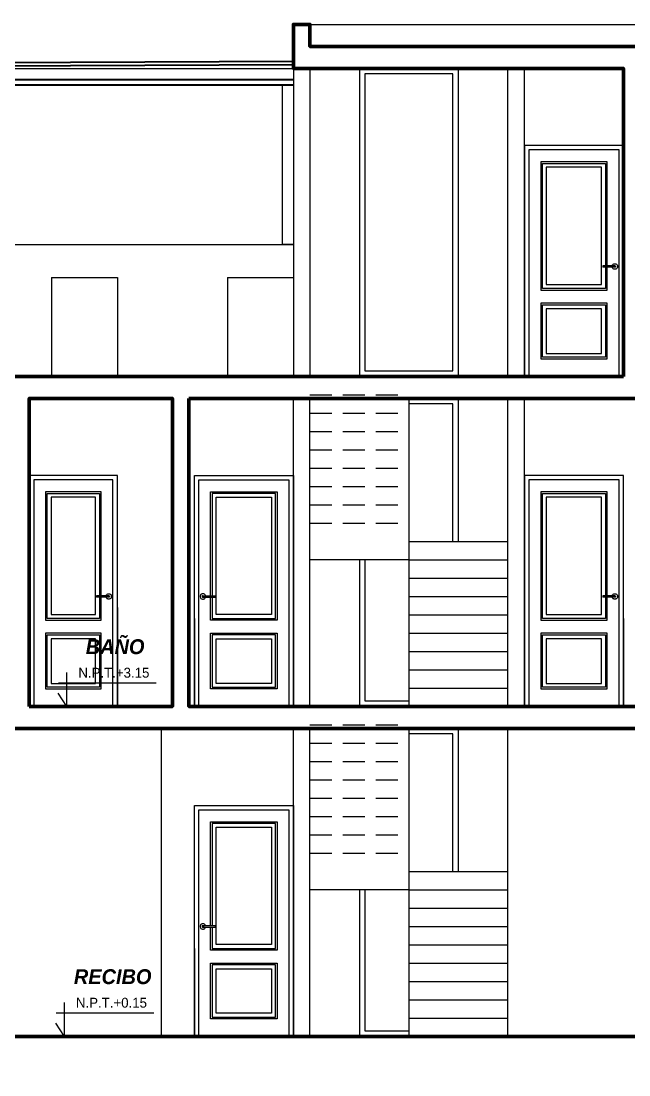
# Model space of a CAD drawing. Header units: millimetres. Extents: x 10610 to 10705, y -16613.7 to -16584.2.
# Drawn here: x 10675.8 to 10681.33, y -16607.34 to -16597.76 of the extents above; entities that cross this region are included whole.
import ezdxf
from ezdxf.enums import TextEntityAlignment as Align

# ---------------------------------------------------------------- set-up
doc = ezdxf.new("R2010")
doc.units = ezdxf.units.MM
doc.linetypes.add('HIDDEN', pattern=[0.375, 0.25, -0.125])
for name, color, linetype, lineweight in [('COTASS', 7, 'Continuous', 5), ('Muro sin techar', 160, 'Continuous', 40), ('Nuevo_Muro_Pluma_Nº__32', 15, 'Continuous', 35), ('p2', 53, 'Continuous', 20)]:
    doc.layers.add(name, color=color, linetype=linetype, lineweight=lineweight)
for name, color, linetype, lineweight, true_color in [('Nuevo_p2_Pluma_Nº__87', 7, 'Continuous', 20, 0x6a6a6a), ('Nuevo_Puertas ARCHICAD_Pluma_Nº__3', 7, 'Continuous', 18, 0xff6600), ('Nuevo_Puertas ARCHICAD_Pluma_Nº__87', 7, 'Continuous', 20, 0x6a6a6a), ('Nuevo_Sanitarios_Pluma_Nº__29', 7, 'Continuous', 35, 0x3dad99), ('Nuevo_Sanitarios_Pluma_Nº__90', 7, 'Continuous', 20, 0x00bfbf), ('Nuevo_Ventanas ARCHICAD_Pluma_Nº__3', 7, 'Continuous', 18, 0xff6600)]:
    doc.layers.add(name, color=color, linetype=linetype, lineweight=lineweight, true_color=true_color)
doc.styles.add('mahico', font='GOTHIC.TTF', dxfattribs={"width": 0.75})
doc.styles.add('stylus', font='stylu.ttf')
doc.styles.add('TEXTO PRINCIPAL', font='swissek.ttf', dxfattribs={"height": 0.15})
doc.dimstyles.new('50 P', dxfattribs={"dimtxt": 0.15, "dimasz": 0.01, "dimexe": 0.065, "dimexo": 0.0625, "dimgap": 0.025, "dimtad": 1, "dimtih": 1, "dimtoh": 1, "dimzin": 0, "dimdsep": 46, "dimtxsty": 'mahico', "dimblk": 'pa cotas', "dimcen": 0.09, "dimdle": 0.3, "dimclrd": 256, "dimclre": 256, "dimclrt": 256, "dimadec": 0, "dimazin": 0, "dimtfac": 1, "dimtofl": 0, "dimtmove": 0, "dimatfit": 3, "dimfxl": 0.15, "dimfxlon": 1, "dimtolj": 1, "dimtzin": 0, "dimlwd": 5, "dimlwe": 5, "dimarcsym": 0})

# ---------------------------------------------------------------- blocks, each defined once
blk = doc.blocks.new('TRJHTRJHR')
at = {"layer": 'p2'}
for q in [(2575.0852, 1629.6906, 0), (2575.0053, 1629.5009, 0)]:
    blk.add_line((2575.0852, 1629.3808, 0), q, dxfattribs=at)
at = {"layer": 'p2', "elevation": 0}
blk.add_lwpolyline([(2575.8967, 1629.5929), (2575.0087, 1629.5929), (2575.0087, 1629.5929)], dxfattribs=at)
blk = doc.blocks.new('pa cotas')
h = blk.add_hatch(color=256)
h.paths.add_polyline_path([(2.38, 3.09), (-3.09, -2.38), (-2.38, -3.09)])
h.paths.add_polyline_path([(3.09, 2.38), (2.38, 3.09), (-2.38, -3.09)])
blk.add_line((-2.38, -3.09), (2.38, 3.09))
blk.add_lwpolyline([(3.09, 2.38), (2.38, 3.09), (-3.09, -2.38), (-2.38, -3.09)], close=True)
blk = doc.blocks.new('*D591')
at = {"lineweight": 5, "transparency": 16777216}
for p, q in [((10671.0566, -16597.7935), (10670.8416, -16597.7935)), ((10670.9066, -16597.8035), (10670.9066, -16597.9647)), ((10670.9066, -16598.3335), (10670.9066, -16598.1723)), ((10671.0566, -16598.3435), (10670.8416, -16598.3435))]:
    blk.add_line(p, q, dxfattribs=at)
at = {"layer": 'Defpoints', "color": 0, "transparency": 16777216}
for p in [(10670.9066, -16597.7935), (10678.2766, -16597.7935), (10671.6265, -16598.3435)]:
    blk.add_point(p, dxfattribs=at)
at = {"lineweight": 5, "transparency": 16777216, "xscale": 0.01, "yscale": 0.01, "zscale": 0.01}
for p, rotation in [((10670.9066, -16597.7935), 90), ((10670.9066, -16598.3435), 270)]:
    blk.add_blockref('pa cotas', p, dxfattribs=dict(at, rotation=rotation))
at = {"transparency": 16777216, "insert": (10670.9066, -16598.0685), "char_height": 0.15, "attachment_point": 5, "style": 'mahico'}
blk.add_mtext('\\A1;0.55', dxfattribs=at)

msp = doc.modelspace()

# ---------------------------------------------------------------- linework, layer by layer
for p, q in [((10678.4266, -16597.7935), (10682.7766, -16597.7935)), ((10681.2766, -16600.1935), (10681.2766, -16600.9935)), ((10679.3266, -16601.1935), (10679.3266, -16603.9935)), ((10679.3266, -16602.4935), (10680.2266, -16602.4935)), ((10679.3266, -16602.6602), (10678.4266, -16602.6602)), ((10679.3266, -16602.6602), (10680.2266, -16602.6602)), ((10679.3266, -16602.8268), (10680.2266, -16602.8268)), ((10679.3266, -16602.9935), (10680.2266, -16602.9935)), ((10676.6766, -16603.0935), (10676.6766, -16603.1935)), ((10676.6766, -16603.1935), (10676.6766, -16603.9935)), ((10677.3766, -16603.1935), (10677.3766, -16603.9935)), ((10679.3266, -16603.1602), (10680.2266, -16603.1602)), ((10681.2766, -16603.1935), (10681.2766, -16603.9935)), ((10679.3266, -16603.3268), (10680.2266, -16603.3268)), ((10679.3266, -16603.4935), (10680.2266, -16603.4935)), ((10679.3266, -16603.6602), (10680.2266, -16603.6602)), ((10679.3266, -16603.8268), (10680.2266, -16603.8268)), ((10679.3266, -16604.1935), (10679.3266, -16606.9935)), ((10679.3266, -16605.4935), (10680.2266, -16605.4935)), ((10679.3266, -16605.6602), (10678.4266, -16605.6602)), ((10679.3266, -16605.6602), (10680.2266, -16605.6602)), ((10679.3266, -16605.8268), (10680.2266, -16605.8268)), ((10679.3266, -16605.9935), (10680.2266, -16605.9935)), ((10679.3266, -16606.1602), (10680.2266, -16606.1602)), ((10677.3766, -16606.1935), (10677.3766, -16606.9935)), ((10679.3266, -16606.3268), (10680.2266, -16606.3268)), ((10679.3266, -16606.4935), (10680.2266, -16606.4935)), ((10679.3266, -16606.6602), (10680.2266, -16606.6602)), ((10679.3266, -16606.8268), (10680.2266, -16606.8268))]:
    msp.add_line(p, q)
at = {"lineweight": 60}
for points in [[(10681.2766, -16600.9935), (10681.2766, -16598.1935), (10678.2766, -16598.1935), (10678.2766, -16597.7935), (10678.4266, -16597.7935), (10678.4266, -16597.9935), (10682.7766, -16597.9935), (10682.7766, -16597.7935), (10682.9266, -16597.7935), (10682.9266, -16598.1935), (10681.4266, -16598.1935), (10681.4266, -16600.9935)], [(10681.4266, -16600.9935), (10682.7766, -16600.9935), (10682.7766, -16598.7935), (10682.9266, -16598.7935), (10682.9266, -16600.9935), (10686.8766, -16600.9935), (10686.8766, -16599.7935), (10687.0266, -16599.7935), (10687.0266, -16601.1935), (10682.9266, -16601.1935), (10682.9266, -16604.1935), (10675.0766, -16604.1935), (10675.0266, -16604.1935), (10671.7266, -16604.1935), (10671.5766, -16604.1935), (10671.5766, -16602.9935)], [(10671.5766, -16599.7935), (10671.7266, -16599.7935), (10671.7266, -16600.9935), (10681.2766, -16600.9935)], [(10666.9084, -16607.3435), (10667.4416, -16607.3435), (10667.4416, -16607.1435), (10674.0266, -16607.1435), (10674.0266, -16606.9935), (10686.5766, -16606.9935), (10686.5766, -16607.1435), (10688.4266, -16607.1435), (10688.4266, -16604.1935), (10688.5766, -16604.1935), (10688.5766, -16607.1435), (10689.1675, -16607.1435)]]:
    msp.add_lwpolyline(points, dxfattribs=at)
for points in [[(10675.8766, -16603.9935), (10675.8766, -16601.1935), (10677.1766, -16601.1935), (10677.1766, -16603.9935)], [(10677.3266, -16601.1935), (10682.7766, -16601.1935), (10682.7766, -16603.9935), (10677.3266, -16603.9935)]]:
    msp.add_lwpolyline(points, close=True, dxfattribs=at)
at = {"layer": 'Muro sin techar', "color": 251, "linetype": 'HIDDEN', "lineweight": 9, "ltscale": 0.8, "true_color": 0x636466}
for p, q in [((10678.4266, -16601.1602), (10679.3266, -16601.1602)), ((10678.4266, -16601.3268), (10679.3266, -16601.3268)), ((10678.4266, -16601.4935), (10679.3266, -16601.4935)), ((10678.4266, -16601.6602), (10679.3266, -16601.6602)), ((10678.4266, -16601.8268), (10679.3266, -16601.8268)), ((10678.4266, -16601.9935), (10679.3266, -16601.9935)), ((10678.4266, -16602.1602), (10679.3266, -16602.1602)), ((10678.4266, -16602.3268), (10679.3266, -16602.3268)), ((10678.4266, -16604.1602), (10679.3266, -16604.1602)), ((10678.4266, -16604.3268), (10679.3266, -16604.3268)), ((10678.4266, -16604.4935), (10679.3266, -16604.4935)), ((10678.4266, -16604.6602), (10679.3266, -16604.6602)), ((10678.4266, -16604.8268), (10679.3266, -16604.8268)), ((10678.4266, -16604.9935), (10679.3266, -16604.9935)), ((10678.4266, -16605.1602), (10679.3266, -16605.1602)), ((10678.4266, -16605.3268), (10679.3266, -16605.3268))]:
    msp.add_line(p, q, dxfattribs=at)
at = {"layer": 'Nuevo_Muro_Pluma_Nº__32', "color": 15, "linetype": 'Continuous', "lineweight": 35}
for p, q in [((10678.2766, -16598.1295), (10671.5765, -16598.1638)), ((10678.2766, -16598.1595), (10671.5766, -16598.1938))]:
    msp.add_line(p, q, dxfattribs=at)
at = {"layer": 'Nuevo_p2_Pluma_Nº__87', "color": 251, "linetype": 'Continuous', "lineweight": 20, "true_color": 0x6a6a6a}
for p, q in [((10678.2766, -16598.1935), (10678.2766, -16600.9935)), ((10678.4266, -16598.1935), (10678.4266, -16600.9935)), ((10680.2266, -16600.9935), (10680.2266, -16598.1935)), ((10680.3766, -16600.9935), (10680.3766, -16598.1935)), ((10671.7266, -16599.7935), (10678.2766, -16599.7935)), ((10676.0766, -16600.0935), (10676.0766, -16600.9935)), ((10676.0766, -16600.0935), (10676.6766, -16600.0935)), ((10676.6766, -16600.0935), (10676.6766, -16600.9935)), ((10677.6766, -16600.0935), (10677.6766, -16600.9935)), ((10677.6766, -16600.0935), (10678.2766, -16600.0935)), ((10678.2766, -16603.9935), (10678.2766, -16601.1935)), ((10678.4266, -16603.9935), (10678.4266, -16601.1935)), ((10680.2266, -16603.9935), (10680.2266, -16601.1935)), ((10680.3766, -16603.9935), (10680.3766, -16601.1935)), ((10677.0766, -16606.9935), (10677.0766, -16604.1935)), ((10678.2766, -16606.9935), (10678.2766, -16604.1935)), ((10678.4266, -16606.9935), (10678.4266, -16604.1935)), ((10680.2266, -16606.9935), (10680.2266, -16604.1935))]:
    msp.add_line(p, q, dxfattribs=at)
at = {"layer": 'Nuevo_Puertas ARCHICAD_Pluma_Nº__3', "color": 30, "linetype": 'Continuous', "lineweight": 18, "true_color": 0xff6600}
for p, q in [((10680.4166, -16598.9335), (10680.4166, -16600.9935)), ((10681.2366, -16598.9335), (10680.4166, -16598.9335)), ((10681.2366, -16600.9935), (10681.2366, -16598.9335)), ((10681.1286, -16599.0415), (10680.5246, -16599.0415)), ((10680.5246, -16599.0415), (10680.5246, -16600.2085)), ((10680.5396, -16600.1935), (10680.5396, -16599.0565)), ((10680.5396, -16599.0565), (10681.1136, -16599.0565)), ((10681.1136, -16599.0565), (10681.1136, -16599.9865)), ((10681.1286, -16599.9865), (10681.1286, -16599.0415)), ((10681.0786, -16599.0915), (10680.5746, -16599.0915)), ((10680.5746, -16599.0915), (10680.5746, -16600.1585)), ((10681.0786, -16600.1585), (10681.0786, -16599.0915)), ((10681.1796, -16599.9865), (10681.0886, -16599.9865)), ((10681.0886, -16599.9877), (10681.0886, -16599.9886)), ((10681.0886, -16599.9886), (10681.0886, -16599.9896)), ((10681.0886, -16599.9896), (10681.0886, -16599.9908)), ((10681.0886, -16599.9908), (10681.0886, -16599.9921)), ((10681.0886, -16599.9921), (10681.0886, -16599.9935)), ((10681.0886, -16599.9935), (10681.0886, -16599.9949)), ((10681.0886, -16599.9949), (10681.0886, -16599.9962)), ((10681.0886, -16599.9962), (10681.0886, -16599.9974)), ((10681.0886, -16599.9974), (10681.0886, -16599.9985)), ((10681.0886, -16599.9985), (10681.0886, -16599.9993)), ((10681.1796, -16600.0005), (10681.0886, -16600.0005)), ((10681.1136, -16600.0005), (10681.1136, -16600.1935)), ((10681.1286, -16600.2085), (10681.1286, -16600.0005)), ((10681.1747, -16599.9865), (10681.1755, -16599.9839)), ((10681.1755, -16600.0031), (10681.1747, -16600.0005)), ((10681.1755, -16599.9839), (10681.1778, -16599.9796)), ((10681.1778, -16600.0074), (10681.1755, -16600.0031)), ((10681.1778, -16599.9796), (10681.1809, -16599.9758)), ((10681.1809, -16600.0112), (10681.1778, -16600.0074)), ((10681.1891, -16599.9865), (10681.1796, -16599.9865)), ((10681.1891, -16600.0005), (10681.1796, -16600.0005)), ((10681.1809, -16599.9758), (10681.1847, -16599.9727)), ((10681.1847, -16600.0143), (10681.1809, -16600.0112)), ((10681.1847, -16599.9727), (10681.189, -16599.9704)), ((10681.189, -16600.0166), (10681.1847, -16600.0143)), ((10681.189, -16599.9704), (10681.1937, -16599.969)), ((10681.1937, -16600.018), (10681.189, -16600.0166)), ((10681.1961, -16599.9865), (10681.1891, -16599.9865)), ((10681.1961, -16600.0005), (10681.1891, -16600.0005)), ((10681.1911, -16599.9877), (10681.1917, -16599.9886)), ((10681.1917, -16599.9985), (10681.1911, -16599.9993)), ((10681.1917, -16599.9886), (10681.1921, -16599.9896)), ((10681.1921, -16599.9974), (10681.1917, -16599.9985)), ((10681.1921, -16599.9896), (10681.1925, -16599.9908)), ((10681.1925, -16599.9962), (10681.1921, -16599.9974)), ((10681.1925, -16599.9908), (10681.1927, -16599.9921)), ((10681.1927, -16599.9949), (10681.1925, -16599.9962)), ((10681.1927, -16599.9921), (10681.1927, -16599.9935)), ((10681.1927, -16599.9935), (10681.1927, -16599.9949)), ((10681.1937, -16599.969), (10681.1986, -16599.9685)), ((10681.1986, -16600.0185), (10681.1937, -16600.018)), ((10681.1986, -16599.9865), (10681.1961, -16599.9865)), ((10681.1986, -16600.0005), (10681.1961, -16600.0005)), ((10681.1986, -16599.9685), (10681.2035, -16599.969)), ((10681.1986, -16599.9865), (10681.2, -16599.9866)), ((10681.2, -16600.0004), (10681.1986, -16600.0005)), ((10681.2035, -16600.018), (10681.1986, -16600.0185)), ((10681.1996, -16599.9877), (10681.2005, -16599.9886)), ((10681.2005, -16599.9985), (10681.1996, -16599.9993)), ((10681.2, -16599.9866), (10681.2013, -16599.987)), ((10681.2013, -16600), (10681.2, -16600.0004)), ((10681.2005, -16599.9886), (10681.2013, -16599.9896)), ((10681.2013, -16599.9974), (10681.2005, -16599.9985)), ((10681.2013, -16599.987), (10681.2025, -16599.9877)), ((10681.2013, -16599.9896), (10681.2019, -16599.9908)), ((10681.2019, -16599.9962), (10681.2013, -16599.9974)), ((10681.2025, -16599.9993), (10681.2013, -16600)), ((10681.2019, -16599.9908), (10681.2022, -16599.9921)), ((10681.2022, -16599.9949), (10681.2019, -16599.9962)), ((10681.2022, -16599.9921), (10681.2023, -16599.9935)), ((10681.2023, -16599.9935), (10681.2022, -16599.9949)), ((10681.2025, -16599.9877), (10681.2036, -16599.9886)), ((10681.2036, -16599.9985), (10681.2025, -16599.9993)), ((10681.2035, -16599.969), (10681.2082, -16599.9704)), ((10681.2082, -16600.0166), (10681.2035, -16600.018)), ((10681.2036, -16599.9886), (10681.2044, -16599.9896)), ((10681.2044, -16599.9974), (10681.2036, -16599.9985)), ((10681.2044, -16599.9896), (10681.2051, -16599.9908)), ((10681.2051, -16599.9962), (10681.2044, -16599.9974)), ((10681.2051, -16599.9908), (10681.2055, -16599.9921)), ((10681.2055, -16599.9949), (10681.2051, -16599.9962)), ((10681.2055, -16599.9921), (10681.2056, -16599.9935)), ((10681.2056, -16599.9935), (10681.2055, -16599.9949)), ((10681.2082, -16599.9704), (10681.2125, -16599.9727)), ((10681.2125, -16600.0143), (10681.2082, -16600.0166)), ((10681.2125, -16599.9727), (10681.2163, -16599.9758)), ((10681.2163, -16600.0112), (10681.2125, -16600.0143)), ((10681.2163, -16599.9758), (10681.2194, -16599.9796)), ((10681.2194, -16600.0074), (10681.2163, -16600.0112)), ((10681.2194, -16599.9796), (10681.2217, -16599.9839)), ((10681.2217, -16600.0031), (10681.2194, -16600.0074)), ((10681.2217, -16599.9839), (10681.2231, -16599.9886)), ((10681.2231, -16599.9984), (10681.2217, -16600.0031)), ((10681.2231, -16599.9886), (10681.2236, -16599.9935)), ((10681.2236, -16599.9935), (10681.2231, -16599.9984)), ((10680.5246, -16600.2085), (10681.1286, -16600.2085)), ((10681.1136, -16600.1935), (10680.5396, -16600.1935)), ((10680.5746, -16600.1585), (10681.0786, -16600.1585)), ((10681.1286, -16600.3285), (10680.5246, -16600.3285)), ((10680.5246, -16600.3285), (10680.5246, -16600.8335)), ((10680.5396, -16600.8185), (10680.5396, -16600.3435)), ((10680.5396, -16600.3435), (10681.1136, -16600.3435)), ((10681.0786, -16600.3785), (10680.5746, -16600.3785)), ((10680.5746, -16600.3785), (10680.5746, -16600.7835)), ((10681.0786, -16600.7835), (10681.0786, -16600.3785)), ((10681.1136, -16600.3435), (10681.1136, -16600.8185)), ((10681.1286, -16600.8335), (10681.1286, -16600.3285)), ((10680.5746, -16600.7835), (10681.0786, -16600.7835)), ((10680.5246, -16600.8335), (10681.1286, -16600.8335)), ((10681.1136, -16600.8185), (10680.5396, -16600.8185)), ((10675.9166, -16601.9335), (10675.9166, -16603.9935)), ((10676.6366, -16601.9335), (10675.9166, -16601.9335)), ((10676.6366, -16603.9935), (10676.6366, -16601.9335)), ((10677.4166, -16603.9935), (10677.4166, -16601.9335)), ((10677.4166, -16601.9335), (10678.2366, -16601.9335)), ((10678.2366, -16601.9335), (10678.2366, -16603.9935)), ((10680.4166, -16601.9335), (10680.4166, -16603.9935)), ((10681.2366, -16601.9335), (10680.4166, -16601.9335)), ((10681.2366, -16603.9935), (10681.2366, -16601.9335)), ((10676.5286, -16602.0415), (10676.0246, -16602.0415)), ((10676.0246, -16602.0415), (10676.0246, -16603.2085)), ((10676.5286, -16602.9865), (10676.5286, -16602.0415)), ((10677.5246, -16602.9865), (10677.5246, -16602.0415)), ((10677.5246, -16602.0415), (10678.1286, -16602.0415)), ((10678.1286, -16602.0415), (10678.1286, -16603.2085)), ((10681.1286, -16602.0415), (10680.5246, -16602.0415)), ((10680.5246, -16602.0415), (10680.5246, -16603.2085)), ((10681.1286, -16602.9865), (10681.1286, -16602.0415)), ((10676.0396, -16603.1935), (10676.0396, -16602.0565)), ((10676.0396, -16602.0565), (10676.5136, -16602.0565)), ((10676.4786, -16602.0915), (10676.0746, -16602.0915)), ((10676.0746, -16602.0915), (10676.0746, -16603.1585)), ((10676.4786, -16603.1585), (10676.4786, -16602.0915)), ((10676.5136, -16602.0565), (10676.5136, -16602.9865)), ((10678.1136, -16602.0565), (10677.5396, -16602.0565)), ((10677.5396, -16602.0565), (10677.5396, -16602.9865)), ((10677.5746, -16603.1585), (10677.5746, -16602.0915)), ((10677.5746, -16602.0915), (10678.0786, -16602.0915)), ((10678.0786, -16602.0915), (10678.0786, -16603.1585)), ((10678.1136, -16603.1935), (10678.1136, -16602.0565)), ((10680.5396, -16603.1935), (10680.5396, -16602.0565)), ((10680.5396, -16602.0565), (10681.1136, -16602.0565)), ((10681.0786, -16602.0915), (10680.5746, -16602.0915)), ((10680.5746, -16602.0915), (10680.5746, -16603.1585)), ((10681.0786, -16603.1585), (10681.0786, -16602.0915)), ((10681.1136, -16602.0565), (10681.1136, -16602.9865)), ((10676.5796, -16602.9865), (10676.4886, -16602.9865)), ((10676.4886, -16602.9877), (10676.4886, -16602.9886)), ((10676.4886, -16602.9886), (10676.4886, -16602.9896)), ((10676.4886, -16602.9896), (10676.4886, -16602.9908)), ((10676.4886, -16602.9908), (10676.4886, -16602.9921)), ((10676.4886, -16602.9921), (10676.4886, -16602.9935)), ((10676.4886, -16602.9935), (10676.4886, -16602.9949)), ((10676.4886, -16602.9949), (10676.4886, -16602.9962)), ((10676.4886, -16602.9962), (10676.4886, -16602.9974)), ((10676.4886, -16602.9974), (10676.4886, -16602.9985)), ((10676.4886, -16602.9985), (10676.4886, -16602.9993)), ((10676.5796, -16603.0005), (10676.4886, -16603.0005)), ((10676.5136, -16603.0005), (10676.5136, -16603.1935)), ((10676.5286, -16603.2085), (10676.5286, -16603.0005)), ((10676.5747, -16602.9865), (10676.5755, -16602.9839)), ((10676.5755, -16603.0031), (10676.5747, -16603.0005)), ((10676.5755, -16602.9839), (10676.5778, -16602.9796)), ((10676.5778, -16603.0074), (10676.5755, -16603.0031)), ((10676.5778, -16602.9796), (10676.5809, -16602.9758)), ((10676.5891, -16602.9865), (10676.5796, -16602.9865)), ((10676.5891, -16603.0005), (10676.5796, -16603.0005)), ((10676.5809, -16602.9758), (10676.5847, -16602.9727)), ((10676.5847, -16602.9727), (10676.589, -16602.9704)), ((10676.589, -16602.9704), (10676.5937, -16602.969)), ((10676.5961, -16602.9865), (10676.5891, -16602.9865)), ((10676.5961, -16603.0005), (10676.5891, -16603.0005)), ((10676.5911, -16602.9877), (10676.5917, -16602.9886)), ((10676.5917, -16602.9985), (10676.5911, -16602.9993)), ((10676.5917, -16602.9886), (10676.5921, -16602.9896)), ((10676.5921, -16602.9974), (10676.5917, -16602.9985)), ((10676.5921, -16602.9896), (10676.5925, -16602.9908)), ((10676.5925, -16602.9962), (10676.5921, -16602.9974)), ((10676.5925, -16602.9908), (10676.5927, -16602.9921)), ((10676.5927, -16602.9949), (10676.5925, -16602.9962)), ((10676.5927, -16602.9921), (10676.5927, -16602.9935)), ((10676.5927, -16602.9935), (10676.5927, -16602.9949)), ((10676.5937, -16602.969), (10676.5986, -16602.9685)), ((10676.5986, -16602.9865), (10676.5961, -16602.9865)), ((10676.5986, -16603.0005), (10676.5961, -16603.0005)), ((10676.5986, -16602.9685), (10676.6035, -16602.969)), ((10676.5986, -16602.9865), (10676.6, -16602.9866)), ((10676.6, -16603.0004), (10676.5986, -16603.0005)), ((10676.5996, -16602.9877), (10676.6005, -16602.9886)), ((10676.6005, -16602.9985), (10676.5996, -16602.9993)), ((10676.6, -16602.9866), (10676.6013, -16602.987)), ((10676.6013, -16603), (10676.6, -16603.0004)), ((10676.6005, -16602.9886), (10676.6013, -16602.9896)), ((10676.6013, -16602.9974), (10676.6005, -16602.9985)), ((10676.6013, -16602.987), (10676.6025, -16602.9877)), ((10676.6013, -16602.9896), (10676.6019, -16602.9908)), ((10676.6019, -16602.9962), (10676.6013, -16602.9974)), ((10676.6025, -16602.9993), (10676.6013, -16603)), ((10676.6019, -16602.9908), (10676.6022, -16602.9921)), ((10676.6022, -16602.9949), (10676.6019, -16602.9962)), ((10676.6022, -16602.9921), (10676.6023, -16602.9935)), ((10676.6023, -16602.9935), (10676.6022, -16602.9949)), ((10676.6025, -16602.9877), (10676.6036, -16602.9886)), ((10676.6036, -16602.9985), (10676.6025, -16602.9993)), ((10676.6035, -16602.969), (10676.6082, -16602.9704)), ((10676.6036, -16602.9886), (10676.6044, -16602.9896)), ((10676.6044, -16602.9974), (10676.6036, -16602.9985)), ((10676.6044, -16602.9896), (10676.6051, -16602.9908)), ((10676.6051, -16602.9962), (10676.6044, -16602.9974)), ((10676.6051, -16602.9908), (10676.6055, -16602.9921)), ((10676.6055, -16602.9949), (10676.6051, -16602.9962)), ((10676.6055, -16602.9921), (10676.6056, -16602.9935)), ((10676.6056, -16602.9935), (10676.6055, -16602.9949)), ((10676.6082, -16602.9704), (10676.6125, -16602.9727)), ((10676.6125, -16602.9727), (10676.6163, -16602.9758)), ((10676.6163, -16602.9758), (10676.6194, -16602.9796)), ((10676.6194, -16602.9796), (10676.6217, -16602.9839)), ((10676.6217, -16603.0031), (10676.6194, -16603.0074)), ((10676.6217, -16602.9839), (10676.6231, -16602.9886)), ((10676.6231, -16602.9984), (10676.6217, -16603.0031)), ((10676.6231, -16602.9886), (10676.6236, -16602.9935)), ((10676.6236, -16602.9935), (10676.6231, -16602.9984)), ((10677.4301, -16602.9886), (10677.4296, -16602.9935)), ((10677.4296, -16602.9935), (10677.4301, -16602.9984)), ((10677.4315, -16602.9839), (10677.4301, -16602.9886)), ((10677.4301, -16602.9984), (10677.4315, -16603.0031)), ((10677.4338, -16602.9796), (10677.4315, -16602.9839)), ((10677.4315, -16603.0031), (10677.4338, -16603.0074)), ((10677.4369, -16602.9758), (10677.4338, -16602.9796)), ((10677.4407, -16602.9727), (10677.4369, -16602.9758)), ((10677.445, -16602.9704), (10677.4407, -16602.9727)), ((10677.4497, -16602.969), (10677.445, -16602.9704)), ((10677.4478, -16602.9921), (10677.4476, -16602.9935)), ((10677.4476, -16602.9935), (10677.4478, -16602.9949)), ((10677.4481, -16602.9908), (10677.4478, -16602.9921)), ((10677.4478, -16602.9949), (10677.4481, -16602.9962)), ((10677.4488, -16602.9896), (10677.4481, -16602.9908)), ((10677.4481, -16602.9962), (10677.4488, -16602.9974)), ((10677.4497, -16602.9886), (10677.4488, -16602.9896)), ((10677.4488, -16602.9974), (10677.4497, -16602.9985)), ((10677.4546, -16602.9685), (10677.4497, -16602.969)), ((10677.4507, -16602.9877), (10677.4497, -16602.9886)), ((10677.4497, -16602.9985), (10677.4507, -16602.9993)), ((10677.4519, -16602.987), (10677.4507, -16602.9877)), ((10677.4507, -16602.9993), (10677.4519, -16603)), ((10677.451, -16602.9921), (10677.4509, -16602.9935)), ((10677.4509, -16602.9935), (10677.451, -16602.9949)), ((10677.4514, -16602.9908), (10677.451, -16602.9921)), ((10677.451, -16602.9949), (10677.4514, -16602.9962)), ((10677.4519, -16602.9896), (10677.4514, -16602.9908)), ((10677.4514, -16602.9962), (10677.4519, -16602.9974)), ((10677.4533, -16602.9866), (10677.4519, -16602.987)), ((10677.4527, -16602.9886), (10677.4519, -16602.9896)), ((10677.4519, -16602.9974), (10677.4527, -16602.9985)), ((10677.4519, -16603), (10677.4533, -16603.0004)), ((10677.4537, -16602.9877), (10677.4527, -16602.9886)), ((10677.4527, -16602.9985), (10677.4537, -16602.9993)), ((10677.4546, -16602.9865), (10677.4533, -16602.9866)), ((10677.4533, -16603.0004), (10677.4546, -16603.0005)), ((10677.4595, -16602.969), (10677.4546, -16602.9685)), ((10677.4546, -16602.9865), (10677.4572, -16602.9865)), ((10677.4546, -16603.0005), (10677.4572, -16603.0005)), ((10677.4572, -16602.9865), (10677.4641, -16602.9865)), ((10677.4572, -16603.0005), (10677.4641, -16603.0005)), ((10677.4642, -16602.9704), (10677.4595, -16602.969)), ((10677.4606, -16602.9921), (10677.4605, -16602.9935)), ((10677.4605, -16602.9935), (10677.4606, -16602.9949)), ((10677.4608, -16602.9908), (10677.4606, -16602.9921)), ((10677.4606, -16602.9949), (10677.4608, -16602.9962)), ((10677.4611, -16602.9896), (10677.4608, -16602.9908)), ((10677.4608, -16602.9962), (10677.4611, -16602.9974)), ((10677.4616, -16602.9886), (10677.4611, -16602.9896)), ((10677.4611, -16602.9974), (10677.4616, -16602.9985)), ((10677.4621, -16602.9877), (10677.4616, -16602.9886)), ((10677.4616, -16602.9985), (10677.4621, -16602.9993)), ((10677.4641, -16602.9865), (10677.4736, -16602.9865)), ((10677.4641, -16603.0005), (10677.4736, -16603.0005)), ((10677.4685, -16602.9727), (10677.4642, -16602.9704)), ((10677.4723, -16602.9758), (10677.4685, -16602.9727)), ((10677.4754, -16602.9796), (10677.4723, -16602.9758)), ((10677.4736, -16602.9865), (10677.5646, -16602.9865)), ((10677.4736, -16603.0005), (10677.5646, -16603.0005)), ((10677.4777, -16602.9839), (10677.4754, -16602.9796)), ((10677.4754, -16603.0074), (10677.4777, -16603.0031)), ((10677.4785, -16602.9865), (10677.4777, -16602.9839)), ((10677.4777, -16603.0031), (10677.4785, -16603.0005)), ((10677.5246, -16603.2085), (10677.5246, -16603.0005)), ((10677.5396, -16603.0005), (10677.5396, -16603.1935)), ((10677.5646, -16602.9877), (10677.5646, -16602.9886)), ((10677.5646, -16602.9886), (10677.5646, -16602.9896)), ((10677.5646, -16602.9896), (10677.5646, -16602.9908)), ((10677.5646, -16602.9908), (10677.5646, -16602.9921)), ((10677.5646, -16602.9921), (10677.5646, -16602.9935)), ((10677.5646, -16602.9935), (10677.5646, -16602.9949)), ((10677.5646, -16602.9949), (10677.5646, -16602.9962)), ((10677.5646, -16602.9962), (10677.5646, -16602.9974)), ((10677.5646, -16602.9974), (10677.5646, -16602.9985)), ((10677.5646, -16602.9985), (10677.5646, -16602.9993)), ((10681.1796, -16602.9865), (10681.0886, -16602.9865)), ((10681.0886, -16602.9877), (10681.0886, -16602.9886)), ((10681.0886, -16602.9886), (10681.0886, -16602.9896)), ((10681.0886, -16602.9896), (10681.0886, -16602.9908)), ((10681.0886, -16602.9908), (10681.0886, -16602.9921)), ((10681.0886, -16602.9921), (10681.0886, -16602.9935)), ((10681.0886, -16602.9935), (10681.0886, -16602.9949)), ((10681.0886, -16602.9949), (10681.0886, -16602.9962)), ((10681.0886, -16602.9962), (10681.0886, -16602.9974)), ((10681.0886, -16602.9974), (10681.0886, -16602.9985)), ((10681.0886, -16602.9985), (10681.0886, -16602.9993)), ((10681.1796, -16603.0005), (10681.0886, -16603.0005)), ((10681.1136, -16603.0005), (10681.1136, -16603.1935)), ((10681.1286, -16603.2085), (10681.1286, -16603.0005)), ((10681.1747, -16602.9865), (10681.1755, -16602.9839)), ((10681.1755, -16603.0031), (10681.1747, -16603.0005)), ((10681.1755, -16602.9839), (10681.1778, -16602.9796)), ((10681.1778, -16603.0074), (10681.1755, -16603.0031)), ((10681.1778, -16602.9796), (10681.1809, -16602.9758)), ((10681.1891, -16602.9865), (10681.1796, -16602.9865)), ((10681.1891, -16603.0005), (10681.1796, -16603.0005)), ((10681.1809, -16602.9758), (10681.1847, -16602.9727)), ((10681.1847, -16602.9727), (10681.189, -16602.9704)), ((10681.189, -16602.9704), (10681.1937, -16602.969)), ((10681.1961, -16602.9865), (10681.1891, -16602.9865)), ((10681.1961, -16603.0005), (10681.1891, -16603.0005)), ((10681.1911, -16602.9877), (10681.1917, -16602.9886)), ((10681.1917, -16602.9985), (10681.1911, -16602.9993)), ((10681.1917, -16602.9886), (10681.1921, -16602.9896)), ((10681.1921, -16602.9974), (10681.1917, -16602.9985)), ((10681.1921, -16602.9896), (10681.1925, -16602.9908)), ((10681.1925, -16602.9962), (10681.1921, -16602.9974)), ((10681.1925, -16602.9908), (10681.1927, -16602.9921)), ((10681.1927, -16602.9949), (10681.1925, -16602.9962)), ((10681.1927, -16602.9921), (10681.1927, -16602.9935)), ((10681.1927, -16602.9935), (10681.1927, -16602.9949)), ((10681.1937, -16602.969), (10681.1986, -16602.9685)), ((10681.1986, -16602.9865), (10681.1961, -16602.9865)), ((10681.1986, -16603.0005), (10681.1961, -16603.0005)), ((10681.1986, -16602.9685), (10681.2035, -16602.969)), ((10681.1986, -16602.9865), (10681.2, -16602.9866)), ((10681.2, -16603.0004), (10681.1986, -16603.0005)), ((10681.1996, -16602.9877), (10681.2005, -16602.9886)), ((10681.2005, -16602.9985), (10681.1996, -16602.9993)), ((10681.2, -16602.9866), (10681.2013, -16602.987)), ((10681.2013, -16603), (10681.2, -16603.0004)), ((10681.2005, -16602.9886), (10681.2013, -16602.9896)), ((10681.2013, -16602.9974), (10681.2005, -16602.9985)), ((10681.2013, -16602.987), (10681.2025, -16602.9877)), ((10681.2013, -16602.9896), (10681.2019, -16602.9908)), ((10681.2019, -16602.9962), (10681.2013, -16602.9974)), ((10681.2025, -16602.9993), (10681.2013, -16603)), ((10681.2019, -16602.9908), (10681.2022, -16602.9921)), ((10681.2022, -16602.9949), (10681.2019, -16602.9962)), ((10681.2022, -16602.9921), (10681.2023, -16602.9935)), ((10681.2023, -16602.9935), (10681.2022, -16602.9949)), ((10681.2025, -16602.9877), (10681.2036, -16602.9886)), ((10681.2036, -16602.9985), (10681.2025, -16602.9993)), ((10681.2035, -16602.969), (10681.2082, -16602.9704)), ((10681.2036, -16602.9886), (10681.2044, -16602.9896)), ((10681.2044, -16602.9974), (10681.2036, -16602.9985)), ((10681.2044, -16602.9896), (10681.2051, -16602.9908)), ((10681.2051, -16602.9962), (10681.2044, -16602.9974)), ((10681.2051, -16602.9908), (10681.2055, -16602.9921)), ((10681.2055, -16602.9949), (10681.2051, -16602.9962)), ((10681.2055, -16602.9921), (10681.2056, -16602.9935)), ((10681.2056, -16602.9935), (10681.2055, -16602.9949)), ((10681.2082, -16602.9704), (10681.2125, -16602.9727)), ((10681.2125, -16602.9727), (10681.2163, -16602.9758)), ((10681.2163, -16602.9758), (10681.2194, -16602.9796)), ((10681.2194, -16602.9796), (10681.2217, -16602.9839)), ((10681.2217, -16603.0031), (10681.2194, -16603.0074)), ((10681.2217, -16602.9839), (10681.2231, -16602.9886)), ((10681.2231, -16602.9984), (10681.2217, -16603.0031)), ((10681.2231, -16602.9886), (10681.2236, -16602.9935)), ((10681.2236, -16602.9935), (10681.2231, -16602.9984)), ((10676.5809, -16603.0112), (10676.5778, -16603.0074)), ((10676.5847, -16603.0143), (10676.5809, -16603.0112)), ((10676.589, -16603.0166), (10676.5847, -16603.0143)), ((10676.5937, -16603.018), (10676.589, -16603.0166)), ((10676.5986, -16603.0185), (10676.5937, -16603.018)), ((10676.6035, -16603.018), (10676.5986, -16603.0185)), ((10676.6082, -16603.0166), (10676.6035, -16603.018)), ((10676.6125, -16603.0143), (10676.6082, -16603.0166)), ((10676.6163, -16603.0112), (10676.6125, -16603.0143)), ((10676.6194, -16603.0074), (10676.6163, -16603.0112)), ((10677.4338, -16603.0074), (10677.4369, -16603.0112)), ((10677.4369, -16603.0112), (10677.4407, -16603.0143)), ((10677.4407, -16603.0143), (10677.445, -16603.0166)), ((10677.445, -16603.0166), (10677.4497, -16603.018)), ((10677.4497, -16603.018), (10677.4546, -16603.0185)), ((10677.4546, -16603.0185), (10677.4595, -16603.018)), ((10677.4595, -16603.018), (10677.4642, -16603.0166)), ((10677.4642, -16603.0166), (10677.4685, -16603.0143)), ((10677.4685, -16603.0143), (10677.4723, -16603.0112)), ((10677.4723, -16603.0112), (10677.4754, -16603.0074)), ((10681.1809, -16603.0112), (10681.1778, -16603.0074)), ((10681.1847, -16603.0143), (10681.1809, -16603.0112)), ((10681.189, -16603.0166), (10681.1847, -16603.0143)), ((10681.1937, -16603.018), (10681.189, -16603.0166)), ((10681.1986, -16603.0185), (10681.1937, -16603.018)), ((10681.2035, -16603.018), (10681.1986, -16603.0185)), ((10681.2082, -16603.0166), (10681.2035, -16603.018)), ((10681.2125, -16603.0143), (10681.2082, -16603.0166)), ((10681.2163, -16603.0112), (10681.2125, -16603.0143)), ((10681.2194, -16603.0074), (10681.2163, -16603.0112)), ((10676.5136, -16603.1935), (10676.0396, -16603.1935)), ((10676.0746, -16603.1585), (10676.4786, -16603.1585)), ((10677.5396, -16603.1935), (10678.1136, -16603.1935)), ((10678.0786, -16603.1585), (10677.5746, -16603.1585)), ((10681.1136, -16603.1935), (10680.5396, -16603.1935)), ((10680.5746, -16603.1585), (10681.0786, -16603.1585)), ((10676.0246, -16603.2085), (10676.5286, -16603.2085)), ((10678.1286, -16603.2085), (10677.5246, -16603.2085)), ((10680.5246, -16603.2085), (10681.1286, -16603.2085)), ((10676.5286, -16603.3285), (10676.0246, -16603.3285)), ((10676.0246, -16603.3285), (10676.0246, -16603.8335)), ((10676.0396, -16603.8185), (10676.0396, -16603.3435)), ((10676.0396, -16603.3435), (10676.5136, -16603.3435)), ((10676.4786, -16603.3785), (10676.0746, -16603.3785)), ((10676.0746, -16603.3785), (10676.0746, -16603.7835)), ((10676.4786, -16603.7835), (10676.4786, -16603.3785)), ((10676.5136, -16603.3435), (10676.5136, -16603.8185)), ((10676.5286, -16603.8335), (10676.5286, -16603.3285)), ((10677.5246, -16603.8335), (10677.5246, -16603.3285)), ((10677.5246, -16603.3285), (10678.1286, -16603.3285)), ((10678.1136, -16603.3435), (10677.5396, -16603.3435)), ((10677.5396, -16603.3435), (10677.5396, -16603.8185)), ((10677.5746, -16603.7835), (10677.5746, -16603.3785)), ((10677.5746, -16603.3785), (10678.0786, -16603.3785)), ((10678.0786, -16603.3785), (10678.0786, -16603.7835)), ((10678.1136, -16603.8185), (10678.1136, -16603.3435)), ((10678.1286, -16603.3285), (10678.1286, -16603.8335)), ((10681.1286, -16603.3285), (10680.5246, -16603.3285)), ((10680.5246, -16603.3285), (10680.5246, -16603.8335)), ((10680.5396, -16603.8185), (10680.5396, -16603.3435)), ((10680.5396, -16603.3435), (10681.1136, -16603.3435)), ((10681.0786, -16603.3785), (10680.5746, -16603.3785)), ((10680.5746, -16603.3785), (10680.5746, -16603.7835)), ((10681.0786, -16603.7835), (10681.0786, -16603.3785)), ((10681.1136, -16603.3435), (10681.1136, -16603.8185)), ((10681.1286, -16603.8335), (10681.1286, -16603.3285)), ((10676.0246, -16603.8335), (10676.5286, -16603.8335)), ((10676.5136, -16603.8185), (10676.0396, -16603.8185)), ((10676.0746, -16603.7835), (10676.4786, -16603.7835)), ((10678.1286, -16603.8335), (10677.5246, -16603.8335)), ((10677.5396, -16603.8185), (10678.1136, -16603.8185)), ((10678.0786, -16603.7835), (10677.5746, -16603.7835)), ((10680.5246, -16603.8335), (10681.1286, -16603.8335)), ((10681.1136, -16603.8185), (10680.5396, -16603.8185)), ((10680.5746, -16603.7835), (10681.0786, -16603.7835)), ((10677.4166, -16606.9935), (10677.4166, -16604.9335)), ((10677.4166, -16604.9335), (10678.2366, -16604.9335)), ((10678.2366, -16604.9335), (10678.2366, -16606.9935)), ((10677.5246, -16605.9865), (10677.5246, -16605.0415)), ((10677.5246, -16605.0415), (10678.1286, -16605.0415)), ((10678.1136, -16605.0565), (10677.5396, -16605.0565)), ((10677.5396, -16605.0565), (10677.5396, -16605.9865)), ((10677.5746, -16606.1585), (10677.5746, -16605.0915)), ((10677.5746, -16605.0915), (10678.0786, -16605.0915)), ((10678.0786, -16605.0915), (10678.0786, -16606.1585)), ((10678.1136, -16606.1935), (10678.1136, -16605.0565)), ((10678.1286, -16605.0415), (10678.1286, -16606.2085)), ((10677.4407, -16605.9727), (10677.4369, -16605.9758)), ((10677.445, -16605.9704), (10677.4407, -16605.9727)), ((10677.4497, -16605.969), (10677.445, -16605.9704)), ((10677.4546, -16605.9685), (10677.4497, -16605.969)), ((10677.4595, -16605.969), (10677.4546, -16605.9685)), ((10677.4642, -16605.9704), (10677.4595, -16605.969)), ((10677.4685, -16605.9727), (10677.4642, -16605.9704)), ((10677.4723, -16605.9758), (10677.4685, -16605.9727)), ((10677.4301, -16605.9886), (10677.4296, -16605.9935)), ((10677.4296, -16605.9935), (10677.4301, -16605.9984)), ((10677.4315, -16605.9839), (10677.4301, -16605.9886)), ((10677.4301, -16605.9984), (10677.4315, -16606.0031)), ((10677.4338, -16605.9796), (10677.4315, -16605.9839)), ((10677.4315, -16606.0031), (10677.4338, -16606.0074)), ((10677.4369, -16605.9758), (10677.4338, -16605.9796)), ((10677.4338, -16606.0074), (10677.4369, -16606.0112)), ((10677.4369, -16606.0112), (10677.4407, -16606.0143)), ((10677.4407, -16606.0143), (10677.445, -16606.0166)), ((10677.445, -16606.0166), (10677.4497, -16606.018)), ((10677.4478, -16605.9921), (10677.4476, -16605.9935)), ((10677.4476, -16605.9935), (10677.4478, -16605.9949)), ((10677.4481, -16605.9908), (10677.4478, -16605.9921)), ((10677.4478, -16605.9949), (10677.4481, -16605.9962)), ((10677.4488, -16605.9896), (10677.4481, -16605.9908)), ((10677.4481, -16605.9962), (10677.4488, -16605.9974)), ((10677.4497, -16605.9886), (10677.4488, -16605.9896)), ((10677.4488, -16605.9974), (10677.4497, -16605.9985)), ((10677.4507, -16605.9877), (10677.4497, -16605.9886)), ((10677.4497, -16605.9985), (10677.4507, -16605.9993)), ((10677.4497, -16606.018), (10677.4546, -16606.0185)), ((10677.4519, -16605.987), (10677.4507, -16605.9877)), ((10677.4507, -16605.9993), (10677.4519, -16606)), ((10677.451, -16605.9921), (10677.4509, -16605.9935)), ((10677.4509, -16605.9935), (10677.451, -16605.9949)), ((10677.4514, -16605.9908), (10677.451, -16605.9921)), ((10677.451, -16605.9949), (10677.4514, -16605.9962)), ((10677.4519, -16605.9896), (10677.4514, -16605.9908)), ((10677.4514, -16605.9962), (10677.4519, -16605.9974)), ((10677.4533, -16605.9866), (10677.4519, -16605.987)), ((10677.4527, -16605.9886), (10677.4519, -16605.9896)), ((10677.4519, -16605.9974), (10677.4527, -16605.9985)), ((10677.4519, -16606), (10677.4533, -16606.0004)), ((10677.4537, -16605.9877), (10677.4527, -16605.9886)), ((10677.4527, -16605.9985), (10677.4537, -16605.9993)), ((10677.4546, -16605.9865), (10677.4533, -16605.9866)), ((10677.4533, -16606.0004), (10677.4546, -16606.0005)), ((10677.4546, -16605.9865), (10677.4572, -16605.9865)), ((10677.4546, -16606.0005), (10677.4572, -16606.0005)), ((10677.4546, -16606.0185), (10677.4595, -16606.018)), ((10677.4572, -16605.9865), (10677.4641, -16605.9865)), ((10677.4572, -16606.0005), (10677.4641, -16606.0005)), ((10677.4595, -16606.018), (10677.4642, -16606.0166)), ((10677.4606, -16605.9921), (10677.4605, -16605.9935)), ((10677.4605, -16605.9935), (10677.4606, -16605.9949)), ((10677.4608, -16605.9908), (10677.4606, -16605.9921)), ((10677.4606, -16605.9949), (10677.4608, -16605.9962)), ((10677.4611, -16605.9896), (10677.4608, -16605.9908)), ((10677.4608, -16605.9962), (10677.4611, -16605.9974)), ((10677.4616, -16605.9886), (10677.4611, -16605.9896)), ((10677.4611, -16605.9974), (10677.4616, -16605.9985)), ((10677.4621, -16605.9877), (10677.4616, -16605.9886)), ((10677.4616, -16605.9985), (10677.4621, -16605.9993)), ((10677.4641, -16605.9865), (10677.4736, -16605.9865)), ((10677.4641, -16606.0005), (10677.4736, -16606.0005)), ((10677.4642, -16606.0166), (10677.4685, -16606.0143)), ((10677.4685, -16606.0143), (10677.4723, -16606.0112)), ((10677.4754, -16605.9796), (10677.4723, -16605.9758)), ((10677.4723, -16606.0112), (10677.4754, -16606.0074)), ((10677.4736, -16605.9865), (10677.5646, -16605.9865)), ((10677.4736, -16606.0005), (10677.5646, -16606.0005)), ((10677.4777, -16605.9839), (10677.4754, -16605.9796)), ((10677.4754, -16606.0074), (10677.4777, -16606.0031)), ((10677.4785, -16605.9865), (10677.4777, -16605.9839)), ((10677.4777, -16606.0031), (10677.4785, -16606.0005)), ((10677.5246, -16606.2085), (10677.5246, -16606.0005)), ((10677.5396, -16606.0005), (10677.5396, -16606.1935)), ((10677.5646, -16605.9877), (10677.5646, -16605.9886)), ((10677.5646, -16605.9886), (10677.5646, -16605.9896)), ((10677.5646, -16605.9896), (10677.5646, -16605.9908)), ((10677.5646, -16605.9908), (10677.5646, -16605.9921)), ((10677.5646, -16605.9921), (10677.5646, -16605.9935)), ((10677.5646, -16605.9935), (10677.5646, -16605.9949)), ((10677.5646, -16605.9949), (10677.5646, -16605.9962)), ((10677.5646, -16605.9962), (10677.5646, -16605.9974)), ((10677.5646, -16605.9974), (10677.5646, -16605.9985)), ((10677.5646, -16605.9985), (10677.5646, -16605.9993)), ((10678.0786, -16606.1585), (10677.5746, -16606.1585)), ((10678.1286, -16606.2085), (10677.5246, -16606.2085)), ((10677.5396, -16606.1935), (10678.1136, -16606.1935)), ((10677.5246, -16606.8335), (10677.5246, -16606.3285)), ((10677.5246, -16606.3285), (10678.1286, -16606.3285)), ((10678.1136, -16606.3435), (10677.5396, -16606.3435)), ((10677.5396, -16606.3435), (10677.5396, -16606.8185)), ((10678.1136, -16606.8185), (10678.1136, -16606.3435)), ((10678.1286, -16606.3285), (10678.1286, -16606.8335)), ((10677.5746, -16606.7835), (10677.5746, -16606.3785)), ((10677.5746, -16606.3785), (10678.0786, -16606.3785)), ((10678.0786, -16606.3785), (10678.0786, -16606.7835)), ((10678.1286, -16606.8335), (10677.5246, -16606.8335)), ((10677.5396, -16606.8185), (10678.1136, -16606.8185)), ((10678.0786, -16606.7835), (10677.5746, -16606.7835))]:
    msp.add_line(p, q, dxfattribs=at)
at = {"layer": 'Nuevo_Puertas ARCHICAD_Pluma_Nº__87', "color": 251, "linetype": 'Continuous', "lineweight": 20, "true_color": 0x6a6a6a}
for p, q in [((10680.3766, -16598.8935), (10680.3766, -16600.9935)), ((10681.2766, -16598.8935), (10680.3766, -16598.8935)), ((10681.2766, -16600.9935), (10681.2766, -16598.8935)), ((10675.8766, -16601.8935), (10675.8766, -16603.9935)), ((10676.6766, -16601.8935), (10675.8766, -16601.8935)), ((10676.6766, -16603.9935), (10676.6766, -16601.8935)), ((10677.3766, -16601.8935), (10678.2766, -16601.8935)), ((10677.3766, -16603.9935), (10677.3766, -16601.8935)), ((10678.2766, -16601.8935), (10678.2766, -16603.9935)), ((10680.3766, -16601.8935), (10680.3766, -16603.9935)), ((10681.2766, -16601.8935), (10680.3766, -16601.8935)), ((10681.2766, -16603.9935), (10681.2766, -16601.8935)), ((10677.3766, -16604.8935), (10678.2766, -16604.8935)), ((10677.3766, -16606.9935), (10677.3766, -16604.8935)), ((10678.2766, -16604.8935), (10678.2766, -16606.9935))]:
    msp.add_line(p, q, dxfattribs=at)
at = {"layer": 'Nuevo_Sanitarios_Pluma_Nº__29', "color": 135, "linetype": 'Continuous', "lineweight": 35, "true_color": 0x3dad99}
for p, q in [((10671.6765, -16598.2935), (10678.2766, -16598.2935)), ((10671.6765, -16598.3435), (10678.2766, -16598.3435))]:
    msp.add_line(p, q, dxfattribs=at)
at = {"layer": 'Nuevo_Sanitarios_Pluma_Nº__90', "color": 132, "linetype": 'Continuous', "lineweight": 20, "true_color": 0x00bfbf}
msp.add_line((10671.6765, -16598.1935), (10678.2766, -16598.1935), dxfattribs=at)
msp.add_lwpolyline([(10678.1766, -16598.3435), (10678.2766, -16598.3435), (10678.2766, -16599.7935), (10678.1766, -16599.7935)], close=True, dxfattribs=at)
at = {"layer": 'Nuevo_Ventanas ARCHICAD_Pluma_Nº__3', "color": 30, "linetype": 'Continuous', "lineweight": 18, "true_color": 0xff6600}
for points in [[(10678.8766, -16600.9935), (10679.7766, -16600.9935), (10679.7766, -16598.1935), (10678.8766, -16598.1935)], [(10678.9266, -16600.9435), (10679.7266, -16600.9435), (10679.7266, -16598.2435), (10678.9266, -16598.2435)]]:
    msp.add_lwpolyline(points, close=True, dxfattribs=at)
for points in [[(10679.7766, -16602.4935), (10679.7766, -16601.1935), (10679.3266, -16601.1935)], [(10679.7266, -16602.4935), (10679.7266, -16601.2435), (10679.3266, -16601.2435)], [(10678.8766, -16602.6602), (10678.8766, -16603.9935), (10679.3266, -16603.9935)], [(10678.9266, -16602.6602), (10678.9266, -16603.9435), (10679.3266, -16603.9435)], [(10679.7766, -16605.4935), (10679.7766, -16604.1935), (10679.3266, -16604.1935)], [(10679.7266, -16605.4935), (10679.7266, -16604.2435), (10679.3266, -16604.2435)], [(10678.8766, -16605.6602), (10678.8766, -16606.9935), (10679.3266, -16606.9935)], [(10678.9266, -16605.6602), (10678.9266, -16606.9435), (10679.3266, -16606.9435)]]:
    msp.add_lwpolyline(points, dxfattribs=at)

# ---------------------------------------------------------------- block references
at = {"layer": 'COTASS'}
for p in [(8101.1336, -18233.3743, 0), (8101.1115, -18236.3743, 0)]:
    msp.add_blockref('TRJHTRJHR', p, dxfattribs=at)

# ---------------------------------------------------------------- texts
at = {"style": 'stylus'}
for s, p in [('N.P.T.+3.15', (10676.6452, -16603.687, 0)), ('N.P.T.+0.15', (10676.6231, -16606.687, 0))]:
    msp.add_text(s, height=0.09, dxfattribs=at).set_placement(p, align=Align.MIDDLE_CENTER)
at = {"char_height": 0.13558, "width": 1.779786, "attachment_point": 1, "style": 'TEXTO PRINCIPAL'}
for s, insert in [('\\pxqc;{\\fCentury Gothic|b1|i1|c0|p34;BAÑO}', (10675.7664, -16603.3825, 0)), ('\\pxqc;{\\fCentury Gothic|b1|i1|c0|p34;RECIBO}', (10675.7442, -16606.3825, 0))]:
    msp.add_mtext(s, dxfattribs=dict(at, insert=insert))

# ---------------------------------------------------------------- dimensions: what is measured, and where the dimension line sits
dim = msp.add_linear_dim(base=(10670.9066, -16597.7935), p1=(10671.6265, -16598.3435), p2=(10678.2766, -16597.7935), angle=90, dimstyle='50 P', override={"dimtmove": 1})
dim.commit()
dim.dimension.update_dxf_attribs({"geometry": '*D591', "text_midpoint": (10670.9066, -16598.0685)})

doc.saveas('drawing.dxf')
